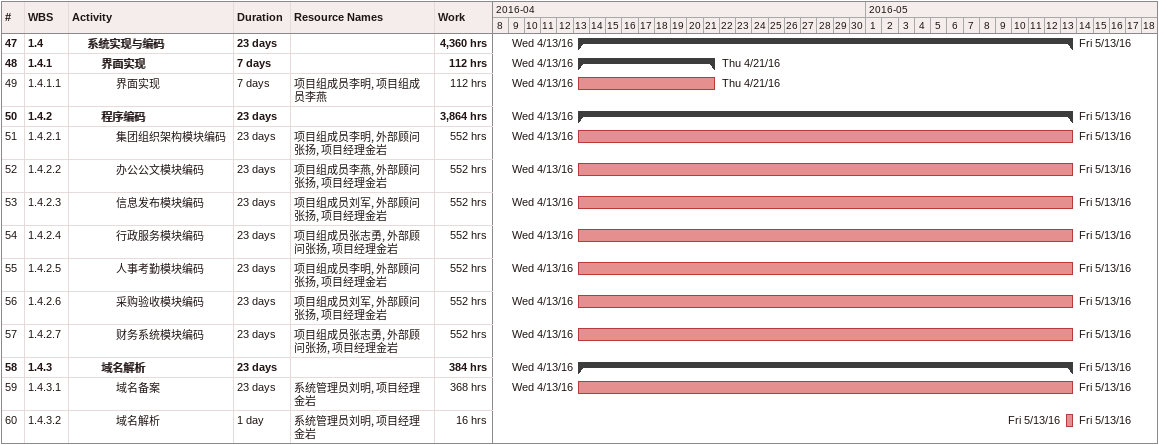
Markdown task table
| ID | WBS | Task | Duration | Start | Finish | Resources | Work (h) |
|---|---|---|---|---|---|---|---|
| 47 | 1.4 | **系统实现与编码** | 23d | 2016-04-13 | 2016-05-13 |  | 4360 |
| 48 | 1.4.1 | **界面实现** | 7d | 2016-04-13 | 2016-04-21 |  | 112 |
| 49 | 1.4.1.1 | 界面实现 | 7d | 2016-04-13 | 2016-04-21 | 项目组成员李明, 项目组成员李燕 | 112 |
| 50 | 1.4.2 | **程序编码** | 23d | 2016-04-13 | 2016-05-13 |  | 3864 |
| 51 | 1.4.2.1 | 集团组织架构模块编码 | 23d | 2016-04-13 | 2016-05-13 | 项目组成员李明, 外部顾问张扬, 项目经理金岩 | 552 |
| 52 | 1.4.2.2 | 办公公文模块编码 | 23d | 2016-04-13 | 2016-05-13 | 项目组成员李燕, 外部顾问张扬, 项目经理金岩 | 552 |
| 53 | 1.4.2.3 | 信息发布模块编码 | 23d | 2016-04-13 | 2016-05-13 | 项目组成员刘军, 外部顾问张扬, 项目经理金岩 | 552 |
| 54 | 1.4.2.4 | 行政服务模块编码 | 23d | 2016-04-13 | 2016-05-13 | 项目组成员张志勇, 外部顾问张扬, 项目经理金岩 | 552 |
| 55 | 1.4.2.5 | 人事考勤模块编码 | 23d | 2016-04-13 | 2016-05-13 | 项目组成员李明, 外部顾问张扬, 项目经理金岩 | 552 |
| 56 | 1.4.2.6 | 采购验收模块编码 | 23d | 2016-04-13 | 2016-05-13 | 项目组成员刘军, 外部顾问张扬, 项目经理金岩 | 552 |
| 57 | 1.4.2.7 | 财务系统模块编码 | 23d | 2016-04-13 | 2016-05-13 | 项目组成员张志勇, 外部顾问张扬, 项目经理金岩 | 552 |
| 58 | 1.4.3 | **域名解析** | 23d | 2016-04-13 | 2016-05-13 |  | 384 |
| 59 | 1.4.3.1 | 域名备案 | 23d | 2016-04-13 | 2016-05-13 | 系统管理员刘明, 项目经理金岩 | 368 |
| 60 | 1.4.3.2 | 域名解析 | 1d | 2016-05-13 | 2016-05-13 | 系统管理员刘明, 项目经理金岩 | 16 |
